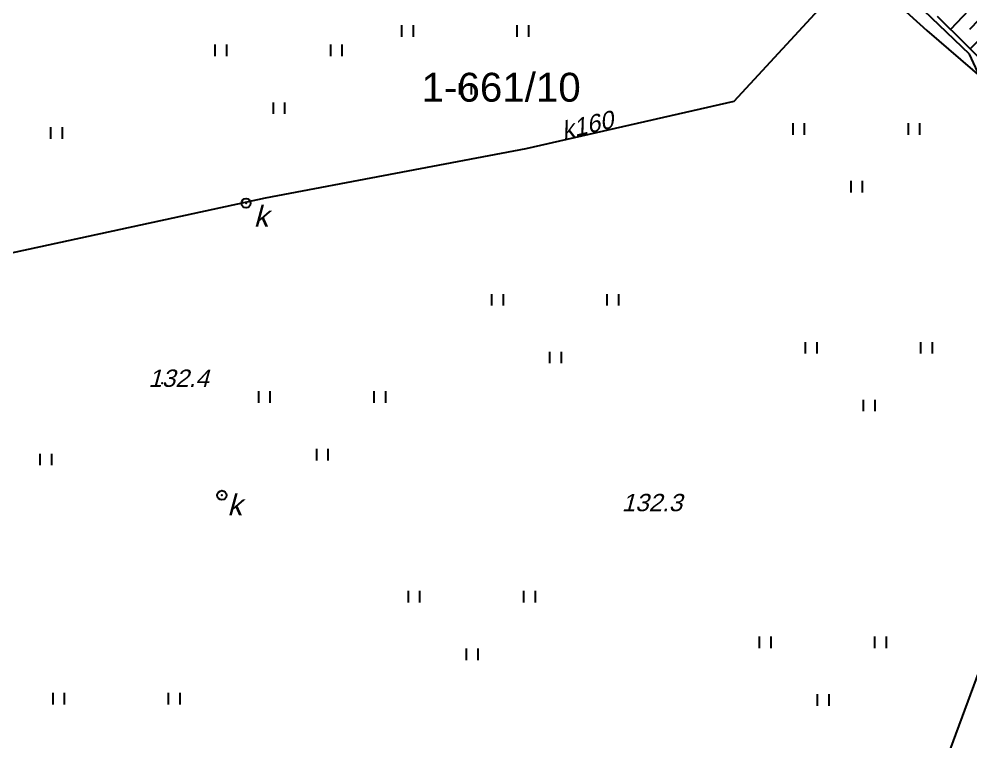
# Model space of a CAD drawing. Header units: millimetres. Extents: x -105266 to 178069, y 491 to 168574.
# Drawn here: x 28049 to 36294, y 92085 to 98346 of the extents above; entities that cross this region are included whole.
import ezdxf
from ezdxf.enums import TextEntityAlignment as Align

# ---------------------------------------------------------------- set-up
doc = ezdxf.new("R2010")
doc.units = ezdxf.units.MM
for name, pattern in [('1', [0]), ('UPE', [0]), ('UPK', [0]), ('UPW', [0])]:
    doc.linetypes.add(name, pattern=pattern)
for name, color, linetype in [('NUMERY_DZIALEK', 7, 'Continuous'), ('SZZPZ_L_7', 90, '1'), ('UEEPON_L_0', 1, 'UPE'), ('UKKOA_T_2', 23, 'Continuous'), ('UKKOO_T_2', 14, 'Continuous'), ('UKKPA_L_4', 14, '1'), ('UKKPOR_L_0', 14, 'UPK'), ('UWWPO_L_0', 5, 'UPW'), ('WUKOS_T_4', 34, 'Continuous'), ('WUKPS_L_1', 34, '1'), ('WUKPS_L_8', 34, '1')]:
    doc.layers.add(name, color=color, linetype=linetype)
doc.styles.get("Standard").update_dxf_attribs({"font": 'arial.ttf'})

msp = doc.modelspace()

# ---------------------------------------------------------------- linework, layer by layer
at = {"layer": 'SZZPZ_L_7', "linetype": '1'}
for p, q in [((31364.92, 98191.63), (31364.92, 98291.63)), ((31464.92, 98191.63), (31464.92, 98291.63)), ((32364.92, 98191.63), (32364.92, 98291.63)), ((32464.92, 98191.63), (32464.92, 98291.63)), ((29748.92, 98024.63), (29748.92, 98124.63)), ((29848.92, 98024.63), (29848.92, 98124.63)), ((30748.92, 98024.63), (30748.92, 98124.63)), ((30848.92, 98024.63), (30848.92, 98124.63)), ((31864.92, 97791.63), (31864.92, 97691.63)), ((31964.92, 97791.63), (31964.92, 97691.63)), ((30248.92, 97624.63), (30248.92, 97524.63)), ((30348.92, 97624.63), (30348.92, 97524.63)), ((28324.92, 97309.63), (28324.92, 97409.63)), ((28424.92, 97309.63), (28424.92, 97409.63)), ((34752.92, 97344.63), (34752.92, 97444.63)), ((34852.92, 97344.63), (34852.92, 97444.63)), ((35752.92, 97344.63), (35752.92, 97444.63)), ((35852.92, 97344.63), (35852.92, 97444.63)), ((35252.92, 96944.63), (35252.92, 96844.63)), ((35352.92, 96944.63), (35352.92, 96844.63)), ((32143.92, 95864.63), (32143.92, 95964.63)), ((32243.92, 95864.63), (32243.92, 95964.63)), ((33143.92, 95864.63), (33143.92, 95964.63)), ((33243.92, 95864.63), (33243.92, 95964.63)), ((34860.92, 95448.63), (34860.92, 95548.63)), ((34960.92, 95448.63), (34960.92, 95548.63)), ((35860.92, 95448.63), (35860.92, 95548.63)), ((35960.92, 95448.63), (35960.92, 95548.63)), ((32643.92, 95464.63), (32643.92, 95364.63)), ((32743.92, 95464.63), (32743.92, 95364.63)), ((30124.92, 95022.63), (30124.92, 95122.63)), ((30224.92, 95022.63), (30224.92, 95122.63)), ((31124.92, 95022.63), (31124.92, 95122.63)), ((31224.92, 95022.63), (31224.92, 95122.63)), ((35360.92, 95048.63), (35360.92, 94948.63)), ((35460.92, 95048.63), (35460.92, 94948.63)), ((28232.92, 94481.63), (28232.92, 94581.63)), ((28332.92, 94481.63), (28332.92, 94581.63)), ((30624.92, 94622.63), (30624.92, 94522.63)), ((30724.92, 94622.63), (30724.92, 94522.63)), ((31421.92, 93293.63), (31421.92, 93393.63)), ((31521.92, 93293.63), (31521.92, 93393.63)), ((32421.92, 93293.63), (32421.92, 93393.63)), ((32521.92, 93293.63), (32521.92, 93393.63)), ((34462.92, 92898.63), (34462.92, 92998.63)), ((34562.92, 92898.63), (34562.92, 92998.63)), ((35462.92, 92898.63), (35462.92, 92998.63)), ((35562.92, 92898.63), (35562.92, 92998.63)), ((31921.92, 92893.63), (31921.92, 92793.63)), ((32021.92, 92893.63), (32021.92, 92793.63)), ((28343.92, 92410.63), (28343.92, 92510.63)), ((28443.92, 92410.63), (28443.92, 92510.63)), ((29343.92, 92410.63), (29343.92, 92510.63)), ((29443.92, 92410.63), (29443.92, 92510.63)), ((34962.92, 92498.63), (34962.92, 92398.63)), ((35062.92, 92498.63), (35062.92, 92398.63))]:
    msp.add_line(p, q, dxfattribs=at)
at = {"layer": 'UEEPON_L_0', "linetype": 'UPE'}
for p, q in [((34219.92, 99783.63), (35910.92, 98247.63)), ((36280.92, 98040.63), (34897.92, 99370.63)), ((35910.92, 98247.63), (37313.92, 97037.63)), ((36656.92, 97228.63), (36280.92, 98040.63))]:
    msp.add_line(p, q, dxfattribs=at)
at = {"layer": 'UKKPA_L_4'}
for centre in [(30014.92, 96750.63), (29805.92, 94221.63)]:
    msp.add_circle(centre, 40, dxfattribs=at)
for p in [(30014.92, 96750.63), (29805.92, 94221.63)]:
    msp.add_point(p, dxfattribs=at)
at = {"layer": 'UKKPOR_L_0', "linetype": 'UPK'}
for p, q in [((34242.92, 97634.63), (36153.92, 99708.63)), ((32441.92, 97223.63), (34242.92, 97634.63)), ((30184.92, 96797.63), (32441.92, 97223.63)), ((27178.92, 96145.63), (30184.92, 96797.63))]:
    msp.add_line(p, q, dxfattribs=at)
at = {"layer": 'UWWPO_L_0', "linetype": 'UPW'}
msp.add_line((34561.92, 87798.63), (37346.92, 95363.63), dxfattribs=at)
at = {"layer": 'WUKPS_L_1', "linetype": '1'}
for p, q in [((36273.92, 98420.63), (36115.92, 98256.63)), ((37099.92, 97283.63), (36003.92, 98367.63)), ((36361.92, 98338.63), (36281.92, 98255.63)), ((36450.92, 98256.63), (36287.92, 98086.63))]:
    msp.add_line(p, q, dxfattribs=at)
at = {"layer": 'WUKPS_L_8', "linetype": '1'}
for p in [(29289.92, 95193.63), (33351.92, 94171.63)]:
    msp.add_point(p, dxfattribs=at)

# ---------------------------------------------------------------- texts
at = {"layer": 'NUMERY_DZIALEK'}
msp.add_text('1-661/10', height=250, dxfattribs=at).set_placement((31535.92, 97880.63), align=Align.TOP_LEFT)
at = {"layer": 'UKKOA_T_2', "oblique": 15}
for p in [(30143.92, 96642.63), (29915.92, 94143.63)]:
    msp.add_text('k', height=180, dxfattribs=at).set_placement(p, align=Align.MIDDLE)
at = {"layer": 'UKKOO_T_2', "oblique": 15}
msp.add_text('k160', height=150, rotation=13.13999, dxfattribs=at).set_placement((32968.92, 97431.63), align=Align.MIDDLE)
at = {"layer": 'WUKOS_T_4', "oblique": 15}
for s, p in [('132.4', (29430.92, 95235.63)), ('132.3', (33530.92, 94158.63))]:
    msp.add_text(s, height=150, dxfattribs=at).set_placement(p, align=Align.MIDDLE)

doc.saveas('drawing.dxf')
